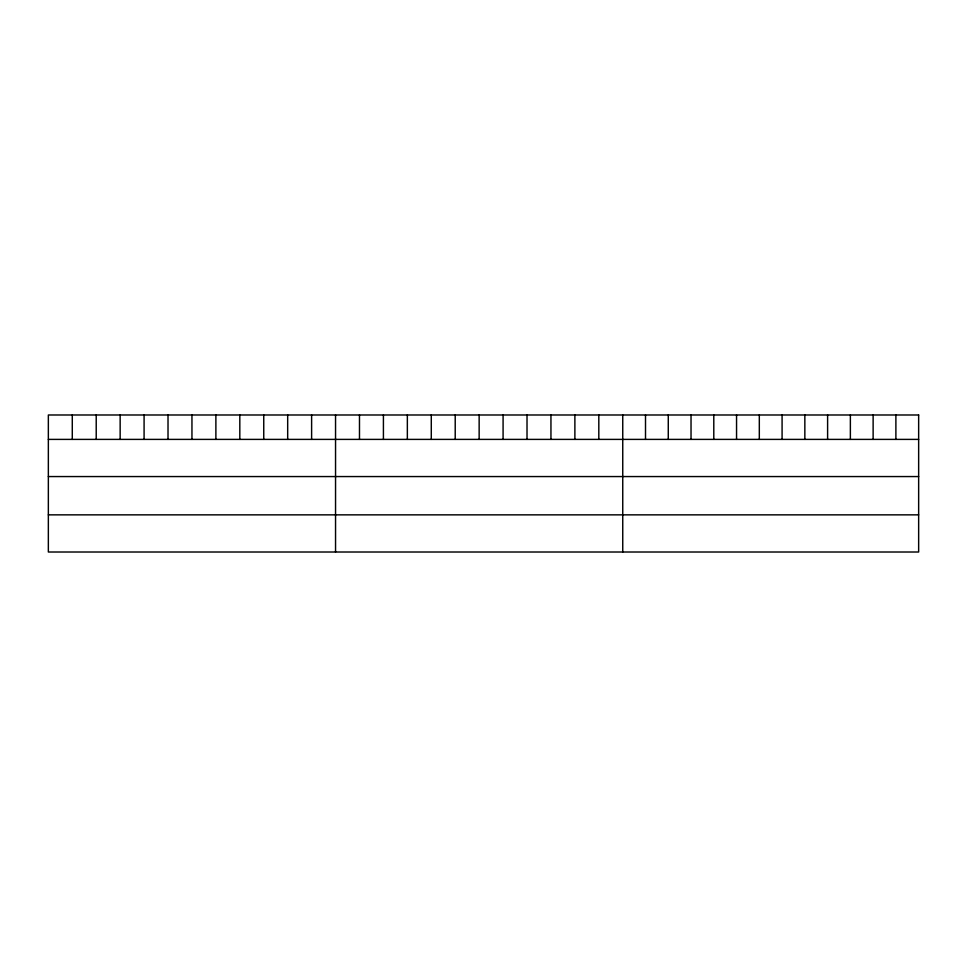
<?xml version="1.0" encoding="UTF-8"?>
<svg xmlns="http://www.w3.org/2000/svg" width="967" height="967" viewBox="0 0 967 967"><rect width="100%" height="100%" fill="white"/><g stroke="black" fill="none" stroke-linecap="round" stroke-linejoin="round"><path stroke-width="1.45" d="M48.35 439.393L918.65 439.393M48.35 476.562L918.65 476.562M48.35 514.855L918.65 514.855M895.889 414.988L895.889 439.393M873.128 414.988L873.128 439.393M850.368 414.988L850.368 439.393M827.607 414.988L827.607 439.393M804.846 414.988L804.846 439.393M782.085 414.988L782.085 439.393M759.313 414.988L759.313 439.393M736.552 414.988L736.552 439.393M713.791 414.988L713.791 439.393M691.03 414.988L691.03 439.393M668.27 414.988L668.27 439.393M645.509 414.988L645.509 439.393M622.748 414.988L622.748 552.012M598.815 414.988L598.815 439.393M574.882 414.988L574.882 439.393M550.948 414.988L550.948 439.393M527.015 414.988L527.015 439.393M503.082 414.988L503.082 439.393M479.148 414.988L479.148 439.393M455.215 414.988L455.215 439.393M431.282 414.988L431.282 439.393M407.349 414.988L407.349 439.393M383.416 414.988L383.416 439.393M359.482 414.988L359.482 439.393M335.549 414.988L335.549 552.012M311.616 414.988L311.616 439.393M287.683 414.988L287.683 439.393M263.749 414.988L263.749 439.393M239.816 414.988L239.816 439.393M215.883 414.988L215.883 439.393M191.95 414.988L191.95 439.393M168.016 414.988L168.016 439.393M144.083 414.988L144.083 439.393M120.15 414.988L120.15 439.393M96.216 414.988L96.216 439.393M72.283 414.988L72.283 439.393M918.65 414.988L48.35 414.988L48.35 552.012L918.65 552.012L918.65 414.988"/></g></svg>
